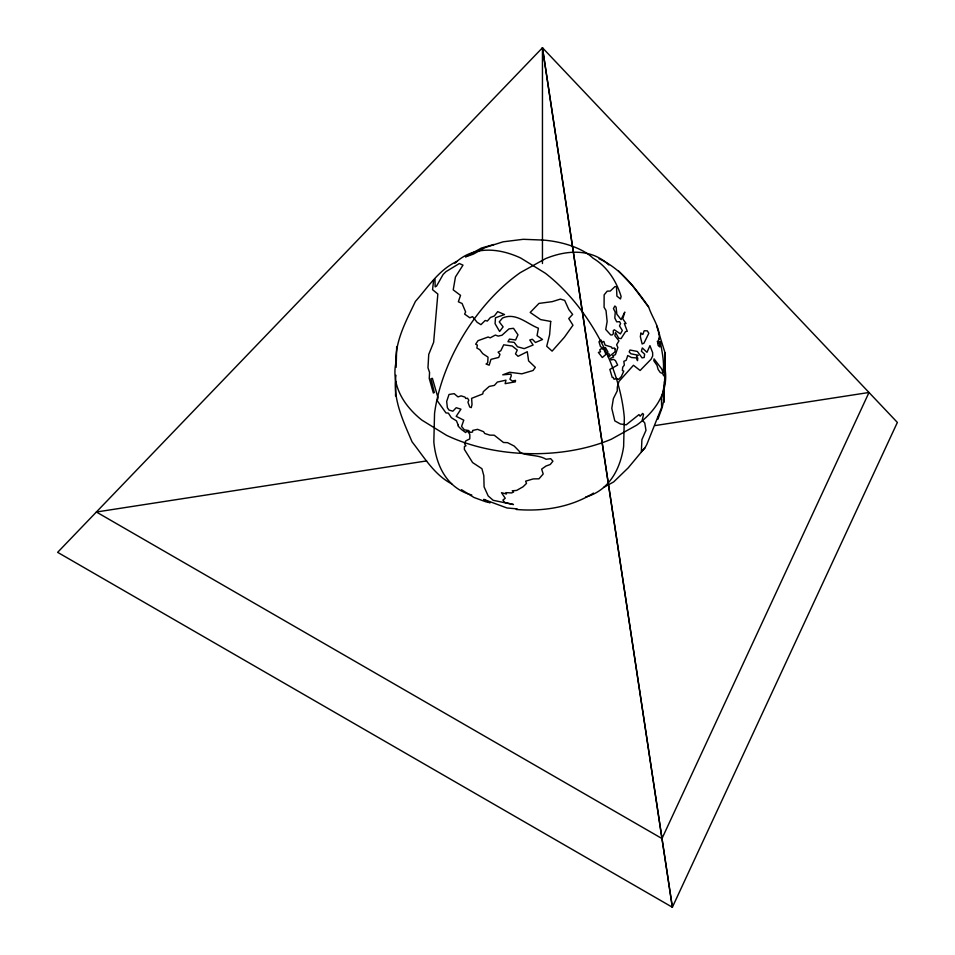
<?xml version="1.0" encoding="UTF-8"?>
<svg xmlns="http://www.w3.org/2000/svg" width="955" height="955" viewBox="0 0 955 955"><rect width="100%" height="100%" fill="white"/><g stroke="black" fill="none" stroke-linecap="round" stroke-linejoin="round"><path stroke-width="1.43" d="M451.739 483.887C434.215 474.814 423.984 456.896 412.106 441.914C403.082 420.809 392.421 398.784 395.967 375.231M396.23 367.257C393.627 343.549 405.541 322.121 415.425 301.41C428.043 287.061 439.073 269.62 456.991 261.372M664.37 381.606L663.916 402.282L664.274 387.957M664.632 373.62L665.074 352.944L656.598 325.762M395.513 395.907L395.871 381.582M396.683 346.581L396.325 360.906A135.395 79.229 1.4 0 0 421.859 420.105L446.522 435.313A135.395 79.229 1.4 0 0 611.331 439.228L636.639 425.19A135.395 79.229 1.4 0 0 664.728 367.269L665.074 352.944M599.072 258.745C620.822 268.642 635.206 287.897 648.636 306.853C651.99 317.49 660.335 327.613 659.26 339.192L658.759 338.345L658.282 342.761L657.386 341.174L658.15 345.459L659.798 346.928L659.296 341.58L659.726 342.224L660.299 341.615C662.006 351.798 664.62 362.685 663.045 372.868L661.708 368.964L654.068 358.889L653.793 360.763L656.98 365.323L658.174 369.537L660.275 372.522L662.531 373.453L663.737 375.828L664.799 373.62L664.417 366.995L664.931 367.842L664.549 383.767L661.445 399.488L661.66 407.319L646.893 444.314L644.828 448.134L641.366 451.608L641.915 439.598L645.986 430.347L644.744 422.97L642.261 420.045L643.551 414.363L642.608 413.431L640.137 416.201L638.967 414.601L626.217 424.82L620.416 423.984L614.805 420.892L611.785 408.37L613.373 398.605L617.252 390.87L617.3 387.085L618.959 381.463L633.452 365.276L640.113 370.48L651.131 359.164L652.683 355.952L652.635 352.634L649.949 345.638L646.977 352.311L642.297 347.93L641.39 351.237L644.625 354.126L644.195 357.48L642.094 357.886L637.319 351.44L629.978 350.031L629.178 351.894L630.897 353.78L638.262 355.272L636.519 356.287L637.749 358.077L637.51 360.656L636.388 357.946L631.446 357.504L627.745 355.523L626.182 360.274L623.842 361.336L624.331 365.096L622.696 367.245L622.397 370.54L623.77 371.101L621.371 376.509L618.661 379.374L616.608 378.502L614.065 379.254L613.194 377.416L612.25 377.476L609.851 369.394L617.646 365.073L615.474 360.656L613.564 359.367L611.236 359.951L610.532 358.34L613.659 356.979L612.656 355.654L615.402 354.699L617.873 347.501L616.632 344.755L618.947 340.863L614.865 335.706L615.533 332.507L618.756 338.297L621.072 338.583L625.573 331.588L627.292 331.289L624.343 323.578L626.038 323.53L622.767 318.815L624.797 312.082L621.072 319.65L616.846 314.171L616.106 307.164L614.853 306.006L613.444 308.608L615.235 312.07L614.817 318.015L616.679 321.811L619.592 321.692L620.595 323.554L619.485 325.858L622.326 330.502L620.428 333.88L614.268 329.738L613.217 330.836L613.408 333.593L612.262 334.919L610.687 334.942L605.745 329.463L607.141 321.513L606.007 310.518L604.085 307.319L604.133 294.856L607.213 291.168L610.293 291.036L615.02 286.548L616.476 286.739L616.906 296.098L620.464 298.951L621.108 296.468C616.393 281.009 607.213 266.648 593.019 258.172A54.793 25.236 6.8 0 0 543.347 240.087L523.292 239.299L503.058 241.818L485.367 247.464L473.274 254.173L465.479 256.883L481.404 248.049L493.938 244.48M658.15 416.655L657.935 419.102L662.209 407.439L664.179 398.51L663.164 400.026M645.174 447.441L628.187 467.878L613.731 481.869L603.608 487.48M542.44 47.762L672.368 907.25L542.464 47.762L57.634 552.336L672.368 907.25L897.366 422.432L542.452 47.75L542.452 263.52M593.485 493.102C570.577 507.463 542.87 511.653 516.249 509.469M426.658 460.907L96.383 512.011L661.982 838.55L869.002 392.481L655.202 425.56M517.121 508.872L506.998 507.976L483.708 499.381L490.19 502.748L485.713 501.757L473.99 497.483L461.48 489.7M618.721 271.065L632.544 285.724L648.481 306.949M658.508 333.247L659.619 334.835M454.962 263.234A135.395 77.773 61 0 1 520.654 257.993L545.317 273.214A135.395 77.773 61 0 1 624.331 417.884L623.627 446.534A135.395 77.773 61 0 1 585.666 496.994M471.782 494.988A135.395 77.51 -58.3 0 1 433.833 442.034L434.549 413.384A135.395 77.51 -58.3 0 1 520.332 272.617L545.639 258.59A135.395 77.51 -58.3 0 1 608.86 264.977M458.245 425.226L458.221 426.205L461.516 429.475L465.682 432.567L466.553 431.314L468.38 431.994L469.86 434.728L469.764 438.906L465.849 440.828L464.512 443.598L465.956 445.842L464.44 446.451L464.369 449.387L472.594 462.566L481.917 468.69L483.827 475.721L484.078 486.835L488.172 495.932L493.162 500.301L513.444 504.538L504.634 502.39L502.915 500.062L505.231 498.259L501.494 492.696L506.472 493.974L505.756 492.637L511.653 492.935L513.635 492.04L512.238 490.786L516.643 490.428L523.101 486.752L526.503 483.397L525.632 481.165L533.236 478.909L538.978 478.813L543.192 474.002L541.664 469.108L545.962 466.052L550.223 464.512L552.933 461.205L550.689 458.675L546.129 459.271C538.298 454.699 529.201 456.156 520.809 452.849L514.196 446.057L507.535 442.654L503.5 442.499L494.213 435.205L489.903 435.146L484.698 433.486L483.6 431.696L477.56 429.344L472.653 430.478L472.618 431.947L470.409 432.496L468.559 430.502L464.357 429.846L461.563 426.431L463.784 420.176L456.204 416.344L460.943 409.17L456.215 407.713L452.861 411.199L448.981 410.053L447.37 407.678L446.677 401.422L449.029 394.463L454.162 393.663L457.982 396.898L461.098 395.859L465.013 397.125L465.742 398.45L467.52 398.211L468.81 400.252L467.95 402.21L469.717 407.021L471.269 407.63L472.021 404.407L471.615 398.342L482.752 393.961L483.254 391.717L489.223 386.441L494.404 385.366L497.364 382.06L505.971 380.162L505.135 383.659L515.366 381.857L515.497 380.377L512.334 381.045L509.934 379.242L511.259 375.912L510.949 374.121L502.736 374.826L509.624 372.271L521.86 373.823L533.045 370.504L535.337 367.341L528.604 360.883L527.279 351.715L518.052 356.311L515.509 353.887L517.252 350.043L512.214 346.008L503.703 344.815L500.79 350.772L498.104 352.144L500.002 354.377L498.713 357.433L490.966 359.367L489.175 365.168L486.047 364.034L487.707 362.757L488.041 357.158L482.752 353.66L479.732 349.661L476.855 348.026L477.369 345.089L475.662 344.182L478.025 340.672L488.136 336.996L490.178 337.855L495.347 335.062L498.188 336.1L501.984 335.241L508.991 328.89L513.48 328.293L517.98 334.799L515.593 340.004L509.433 339.097L507.941 341.723L514.136 342.344L517.503 346.784L524.2 348.635L533.129 345.006L529.762 340.028L532.353 339.24L535.492 342.487L542.524 339.479L537.056 335.647L538.393 328.222C526.933 323.745 515.724 312.106 502.497 318.051L499.262 321.883L503.118 326.837L499.62 331.469L495.072 323.673L495.478 317.788L504.526 314.529L497.686 311.64L494.38 315.962L490.44 317.478L487.348 321.059L485.188 320.474L480.95 324.664L477.154 322.324L472.546 316.606L469.8 317.788L464.619 314.076L465.622 311.951L462.101 303.499L458.352 301.78L460.537 295.358L453.219 289.878L455.451 276.974L462.996 265.132L459.343 263.52L446.009 271.626L443.144 274.407L436.566 286.046L435.158 286.882L434.979 279.254L433.63 280.054L432.555 289.687L437.844 294.033L433.642 342.308L428.735 354.436L427.971 367.771L429.559 372.378L429.249 378.431L433.355 392.994L434.322 392.505L430.932 378.693L432.388 378.347L438.023 397.817L437.223 400.694L445.985 412.942L448.373 413.109L451.321 417.681L456.454 420.857L458.245 425.226M550.713 321.429L549.602 334.799L546.714 346.271L552.109 351.13L564.417 337.234L572.964 325.213L568.75 318.552L572.642 314.41L568.81 309.527L564.692 300.395L560.394 299.094L552.217 301.649L538.978 303.404L530.192 312.44L540.614 319.591L550.713 321.429M615.259 349.244L614.948 351.929L608.371 357.134L609.362 354.09L607.487 353.553L607.929 351.977L605.41 347.489L603.679 348.456L600.468 346.641L598.988 341.771L601.161 340.111L602.08 342.344L603.811 341.377L605.088 345.077L611.57 347.095L612.179 348.48L614.375 347.954L615.259 349.244M640.912 333.176L640.351 336.638L642.13 343.955L643.968 343.167L648.839 333.259L647.263 330.812L644.159 330.788L642.858 334.429L640.912 333.176M605.948 354.412L602.307 357.516L598.379 352.407L600.552 351.834L599.752 349.876L601.304 348.623L603.882 349.518L605.948 354.412"/></g></svg>
